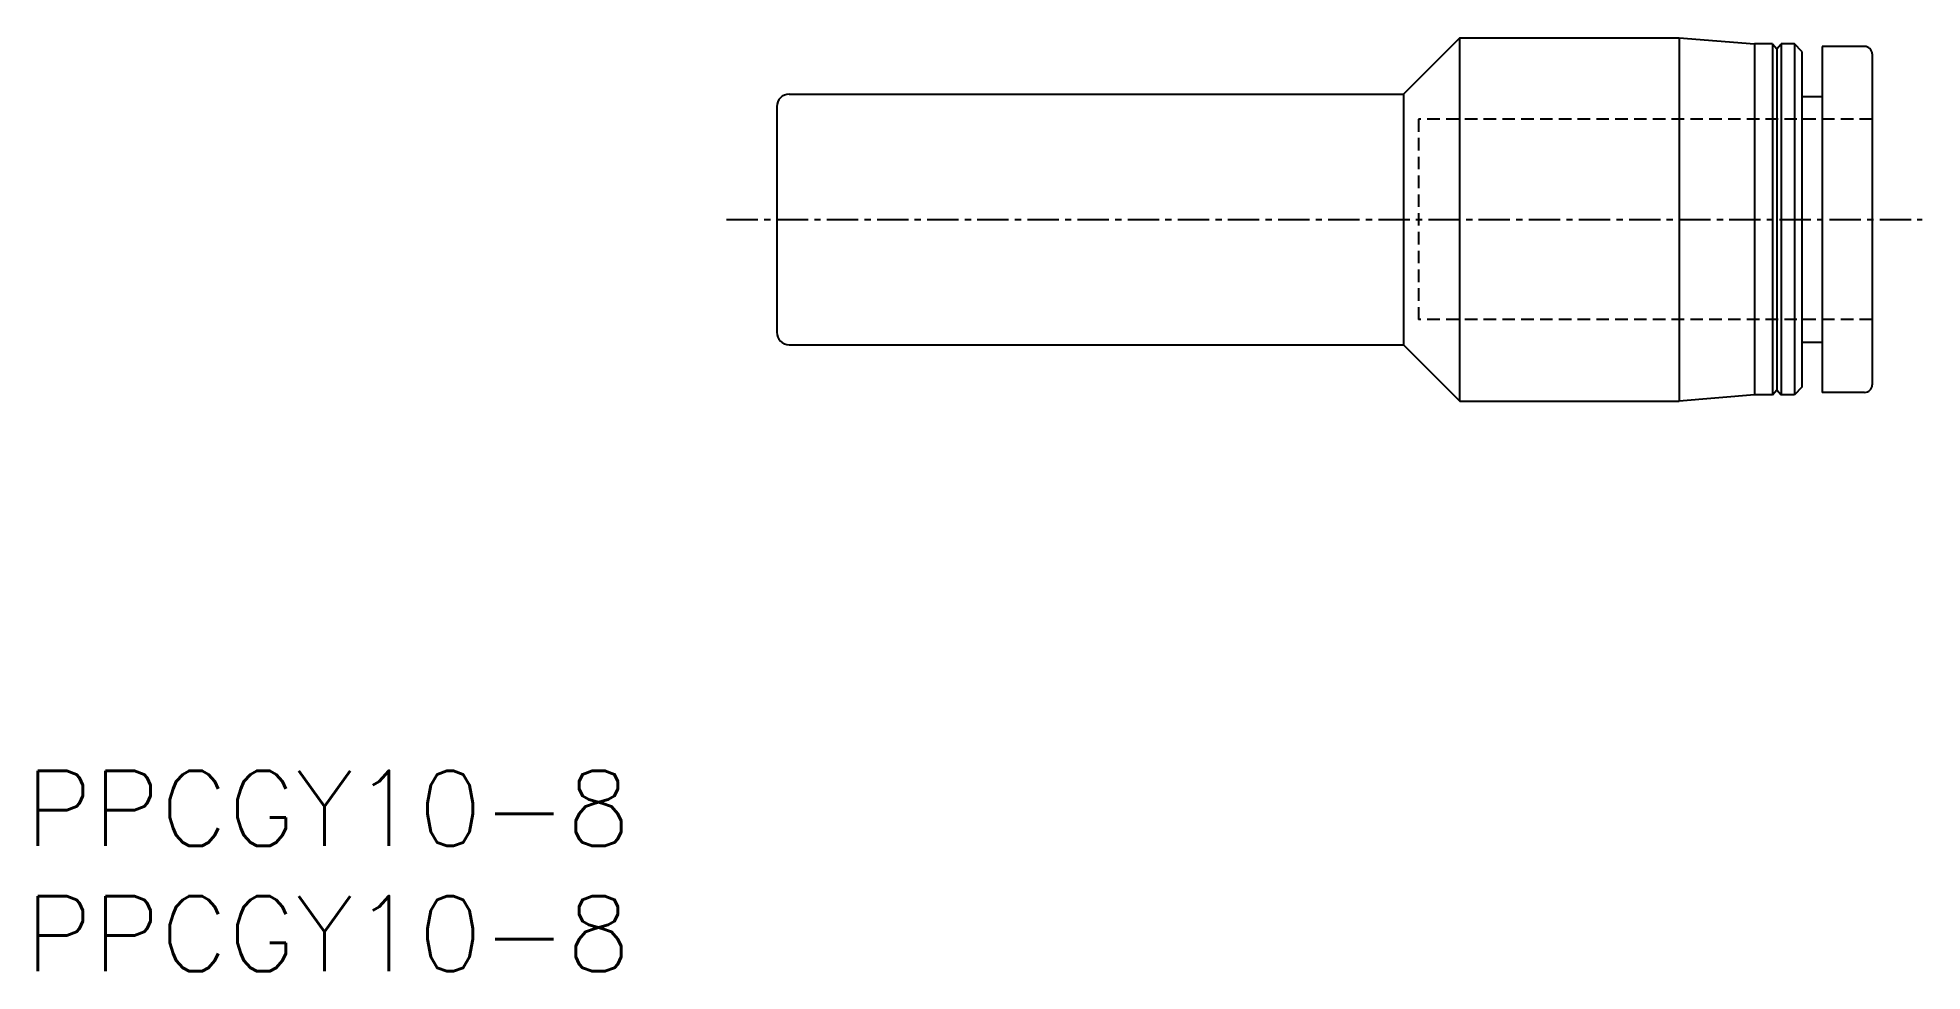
# Model space of a CAD drawing. Extents: x 0.5 to 75.7, y 0 to 37.2.
import ezdxf

# ---------------------------------------------------------------- set-up
doc = ezdxf.new("R2010")
doc.units = 0
doc.linetypes.add('CENTER', pattern=[2, 1.25, -0.25, 0.25, -0.25])
doc.linetypes.add('DASHED', pattern=[0.75, 0.5, -0.25])
doc.layers.get('0').update_dxf_attribs({"linetype": 'CONTINUOUS'})
doc.layers.add('CENTER', color=1, linetype='CENTER')
doc.styles.get("Standard").update_dxf_attribs({"font": 'txt.shx'})

# ---------------------------------------------------------------- blocks, each defined once
blk = doc.blocks.new('*U15')
at = {"color": 7, "linetype": 'CONTINUOUS'}
blk.add_text('PPCGY10-8', height=3, dxfattribs=at).set_placement((0, 0))
blk = doc.blocks.new('*U16')
at = {"color": 7, "linetype": 'CONTINUOUS'}
blk.add_text('PPCGY10-8', height=3, dxfattribs=at).set_placement((0, 5))

msp = doc.modelspace()

# ---------------------------------------------------------------- linework, layer by layer
at = {"color": 7, "linetype": 'CONTINUOUS'}
for p, q in [((57.25, 37.25), (55, 35)), ((57.25, 37.25), (66, 37.25)), ((57.25, 22.75), (57.25, 37.25)), ((66, 37.25), (66, 22.75)), ((66, 37.25), (69, 37)), ((69.725, 37), (69, 37)), ((69, 37), (69, 23)), ((69.725, 37), (69.725, 23)), ((69.725, 37), (69.9, 36.8)), ((69.9, 36.8), (70.075, 37)), ((70.075, 37), (70.075, 23)), ((70.6, 37), (70.075, 37)), ((70.6, 37), (70.6, 23)), ((70.9, 36.7), (70.6, 37)), ((73.4, 36.9), (71.7, 36.9)), ((71.7, 36.9), (71.7, 23.1)), ((69.9, 36.8), (69.9, 23.2)), ((70.9, 36.7), (70.9, 23.3)), ((73.7, 36.6), (73.7, 23.4)), ((30.5, 35), (55, 35)), ((55, 35), (55, 25)), ((70.9, 34.9), (71.7, 34.9)), ((30, 34.5), (30, 25.5)), ((30.5, 25), (55, 25)), ((55, 25), (57.25, 22.75)), ((70.9, 25.1), (71.7, 25.1)), ((57.25, 22.75), (66, 22.75)), ((69, 23), (66, 22.75)), ((69.725, 23), (69, 23)), ((69.725, 23), (69.9, 23.2)), ((69.9, 23.2), (70.075, 23)), ((70.6, 23), (70.075, 23)), ((70.9, 23.3), (70.6, 23)), ((73.4, 23.1), (71.7, 23.1))]:
    msp.add_line(p, q, dxfattribs=at)
at = {"color": 3, "linetype": 'DASHED'}
for p, q in [((55.6, 34), (55.6, 26)), ((73.7, 34), (55.6, 34)), ((73.7, 26), (55.6, 26))]:
    msp.add_line(p, q, dxfattribs=at)
at = {"color": 7, "linetype": 'CONTINUOUS'}
for centre, radius, start, end in [((73.4, 36.6), 0.3, 0, 90), ((30.5, 34.5), 0.5, 90, 180), ((30.5, 25.5), 0.5, 180, 270), ((73.4, 23.4), 0.3, 270, 360)]:
    msp.add_arc(centre, radius, start, end, dxfattribs=at)
at = {"layer": 'CENTER', "color": 1, "linetype": 'CENTER'}
msp.add_line((28, 30), (75.7, 30), dxfattribs=at)

# ---------------------------------------------------------------- block references
at = {"color": 7, "linetype": 'CONTINUOUS'}
for name in ['*U16', '*U15']:
    msp.add_blockref(name, (0, 0), dxfattribs=at)

doc.saveas('drawing.dxf')
